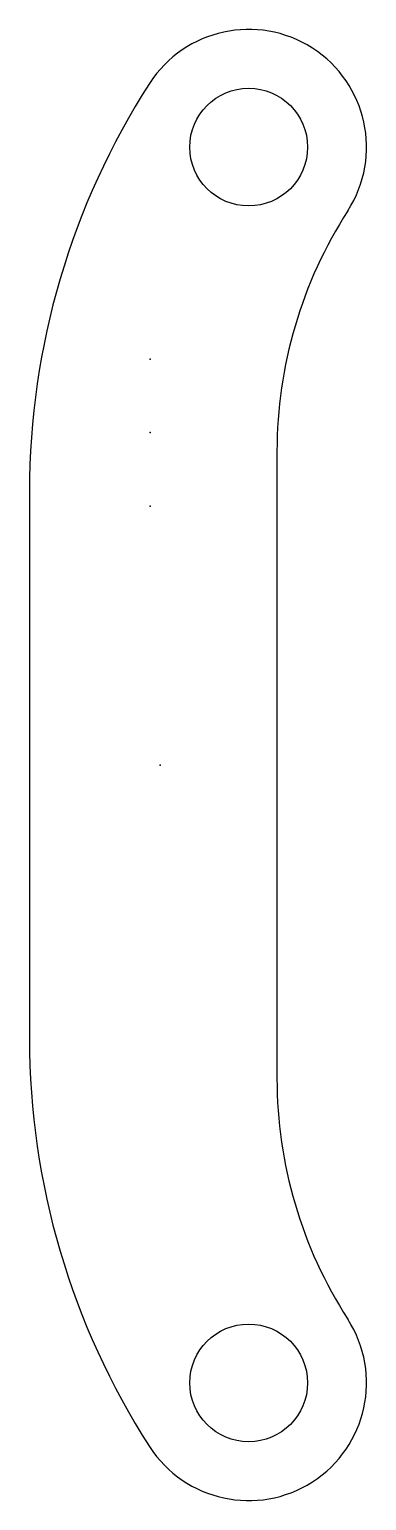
# Model space of a CAD drawing. Header units: millimetres. Extents: x -2.2 to 3.5, y -12.5 to 12.5.
import ezdxf

# ---------------------------------------------------------------- set-up
doc = ezdxf.new("R2010")
doc.units = ezdxf.units.MM
doc.linetypes.add('K5LT_BASIC', pattern=[0])

msp = doc.modelspace()

# ---------------------------------------------------------------- linework, layer by layer
at = {"color": 143, "linetype": 'K5LT_BASIC', "true_color": 0x33acca}
for p, q in [((1.98, 5.327), (1.98, 0)), ((-2.22, 4.646), (-2.22, -4.646)), ((1.98, 0), (1.98, -5.327))]:
    msp.add_line(p, q, dxfattribs=at)
for centre in [(1.5, 10.5), (1.5, -10.5)]:
    msp.add_circle(centre, 1, dxfattribs=at)
for centre, radius, start, end in [((1.5, 10.5), 2, 327.2483, 147.2483), ((10.6, 4.646), 12.82, 147.2483, 180), ((9.542, 5.327), 7.562, 147.2479, 180), ((10.6, -4.646), 12.82, 180, 212.7517), ((9.542, -5.327), 7.562, 180, 212.7521), ((1.5, -10.5), 2, 212.7517, 32.7517)]:
    msp.add_arc(centre, radius, start, end, dxfattribs=at)
at = {"color": 11, "true_color": 0xff8080}
for p in [(-0.17, 6.899), (-0.17, 5.649), (-0.17, 4.399), (0, 0)]:
    msp.add_point(p, dxfattribs=at)

doc.saveas('drawing.dxf')
